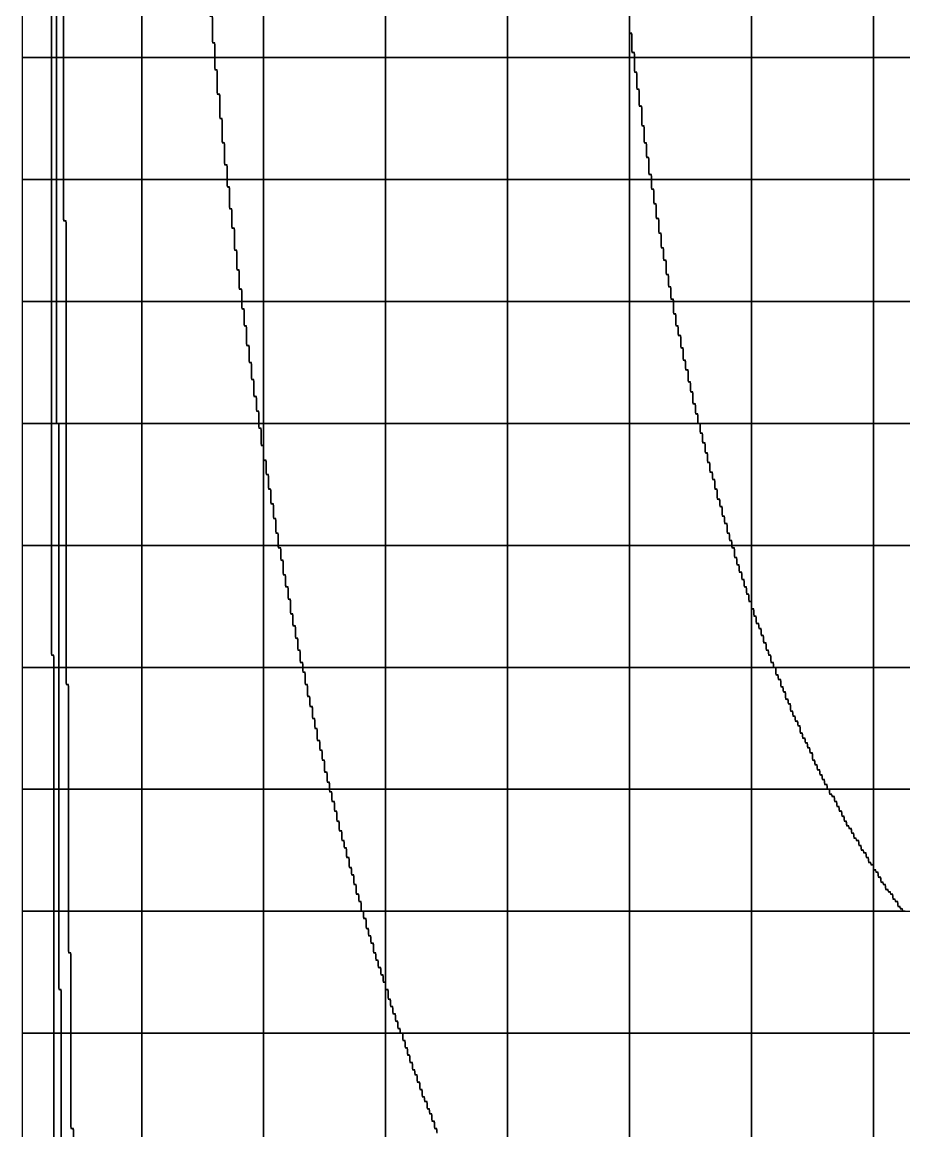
# Model space of a CAD drawing. Header units: metres. Extents: x -2.2 to 1, y -5.2 to 5.1.
# Drawn here: x -1.495 to -0.592, y -3.01 to -1.874 of the extents above; entities that cross this region are included whole.
import ezdxf

# ---------------------------------------------------------------- set-up
doc = ezdxf.new("R2010")
doc.units = ezdxf.units.M

msp = doc.modelspace()

# ---------------------------------------------------------------- linework, layer by layer
at = {"layer": '10', "color": 2}
for points in [[(-1.4954, -1.9105, 0), (-1.4654, -1.9105, 0), (-1.4654, -1.7855, 0), (-1.4954, -1.7855, 0), (-1.4954, -1.9105, 0)], [(-1.4954, -2.0355, 0), (-1.4654, -2.0355, 0), (-1.4654, -1.9105, 0), (-1.4954, -1.9105, 0), (-1.4954, -2.0355, 0)], [(-1.4954, -2.1605, 0), (-1.4654, -2.1605, 0), (-1.4654, -2.0355, 0), (-1.4954, -2.0355, 0), (-1.4954, -2.1605, 0)], [(-1.4954, -2.2855, 0), (-1.4654, -2.2855, 0), (-1.4654, -2.1605, 0), (-1.4954, -2.1605, 0), (-1.4954, -2.2855, 0)], [(-1.4954, -2.4105, 0), (-1.4654, -2.4105, 0), (-1.4654, -2.2855, 0), (-1.4954, -2.2855, 0), (-1.4954, -2.4105, 0)], [(-1.4954, -2.5355, 0), (-1.4629, -2.5355, 0), (-1.4629, -2.523, 0), (-1.4642, -2.523, 0), (-1.4654, -2.5217, 0), (-1.4654, -2.4105, 0), (-1.4954, -2.4105, 0), (-1.4954, -2.5355, 0)], [(-1.4954, -2.6605, 0), (-1.4629, -2.6605, 0), (-1.4629, -2.5355, 0), (-1.4954, -2.5355, 0), (-1.4954, -2.6605, 0)], [(-1.4954, -2.7855, 0), (-1.4629, -2.7855, 0), (-1.4629, -2.6605, 0), (-1.4954, -2.6605, 0), (-1.4954, -2.7855, 0)], [(-1.4954, -2.9105, 0), (-1.4629, -2.9105, 0), (-1.4629, -2.7855, 0), (-1.4954, -2.7855, 0), (-1.4954, -2.9105, 0)], [(-1.4954, -3.0355, 0), (-1.4629, -3.0355, 0), (-1.4629, -2.9105, 0), (-1.4954, -2.9105, 0), (-1.4954, -3.0355, 0)]]:
    msp.add_polyline3d(points, dxfattribs=at)
at = {"layer": '5', "color": 6}
for points in [[(-0.8729, -1.8855, 0), (-0.8717, -1.8855, 0), (-0.8704, -1.8867, 0), (-0.8704, -1.9055, 0), (-0.8692, -1.9055, 0), (-0.8679, -1.9067, 0), (-0.8679, -1.9105, 0), (-0.7479, -1.9105, 0), (-0.7479, -1.7855, 0), (-0.8729, -1.7855, 0), (-0.8729, -1.8855, 0)], [(-0.7479, -1.9105, 0), (-0.6229, -1.9105, 0), (-0.6229, -1.7855, 0), (-0.7479, -1.7855, 0), (-0.7479, -1.9105, 0)], [(-0.6229, -1.9105, 0), (-0.4979, -1.9105, 0), (-0.4979, -1.7855, 0), (-0.6229, -1.7855, 0), (-0.6229, -1.9105, 0)], [(-0.8679, -1.9255, 0), (-0.8667, -1.9255, 0), (-0.8654, -1.9267, 0), (-0.8654, -1.943, 0), (-0.8642, -1.943, 0), (-0.8629, -1.9443, 0), (-0.8629, -1.9605, 0), (-0.8617, -1.9605, 0), (-0.8604, -1.9618, 0), (-0.8604, -1.9805, 0), (-0.8592, -1.9805, 0), (-0.8579, -1.9817, 0), (-0.8579, -1.998, 0), (-0.8567, -1.998, 0), (-0.8554, -1.9992, 0), (-0.8554, -2.013, 0), (-0.8542, -2.013, 0), (-0.8529, -2.0143, 0), (-0.8529, -2.0305, 0), (-0.8517, -2.0305, 0), (-0.8504, -2.0318, 0), (-0.8504, -2.0355, 0), (-0.7479, -2.0355, 0), (-0.7479, -1.9105, 0), (-0.8679, -1.9105, 0), (-0.8679, -1.9255, 0)], [(-0.7479, -2.0355, 0), (-0.6229, -2.0355, 0), (-0.6229, -1.9105, 0), (-0.7479, -1.9105, 0), (-0.7479, -2.0355, 0)], [(-0.6229, -2.0355, 0), (-0.4979, -2.0355, 0), (-0.4979, -1.9105, 0), (-0.6229, -1.9105, 0), (-0.6229, -2.0355, 0)], [(-0.8504, -2.0455, 0), (-0.8492, -2.0455, 0), (-0.8479, -2.0467, 0), (-0.8479, -2.0605, 0), (-0.8467, -2.0605, 0), (-0.8454, -2.0617, 0), (-0.8454, -2.0755, 0), (-0.8442, -2.0755, 0), (-0.8429, -2.0768, 0), (-0.8429, -2.0905, 0), (-0.8417, -2.0905, 0), (-0.8404, -2.0918, 0), (-0.8404, -2.1055, 0), (-0.8392, -2.1055, 0), (-0.8379, -2.1067, 0), (-0.8379, -2.118, 0), (-0.8367, -2.118, 0), (-0.8354, -2.1193, 0), (-0.8354, -2.133, 0), (-0.8342, -2.133, 0), (-0.8329, -2.1343, 0), (-0.8329, -2.1455, 0), (-0.8317, -2.1455, 0), (-0.8304, -2.1467, 0), (-0.8304, -2.158, 0), (-0.8292, -2.158, 0), (-0.8279, -2.1593, 0), (-0.8279, -2.1605, 0), (-0.7479, -2.1605, 0), (-0.7479, -2.0355, 0), (-0.8504, -2.0355, 0), (-0.8504, -2.0455, 0)], [(-0.7479, -2.1605, 0), (-0.6229, -2.1605, 0), (-0.6229, -2.0355, 0), (-0.7479, -2.0355, 0), (-0.7479, -2.1605, 0)], [(-0.6229, -2.1605, 0), (-0.4979, -2.1605, 0), (-0.4979, -2.0355, 0), (-0.6229, -2.0355, 0), (-0.6229, -2.1605, 0)], [(-0.8279, -2.173, 0), (-0.8267, -2.173, 0), (-0.8254, -2.1742, 0), (-0.8254, -2.1855, 0), (-0.8242, -2.1855, 0), (-0.8229, -2.1867, 0), (-0.8229, -2.1955, 0), (-0.8217, -2.1955, 0), (-0.8204, -2.1968, 0), (-0.8204, -2.208, 0), (-0.8192, -2.208, 0), (-0.8179, -2.2092, 0), (-0.8179, -2.2205, 0), (-0.8167, -2.2205, 0), (-0.8154, -2.2218, 0), (-0.8154, -2.2305, 0), (-0.8142, -2.2305, 0), (-0.8129, -2.2317, 0), (-0.8129, -2.243, 0), (-0.8117, -2.243, 0), (-0.8104, -2.2443, 0), (-0.8104, -2.253, 0), (-0.8092, -2.253, 0), (-0.8079, -2.2542, 0), (-0.8079, -2.2655, 0), (-0.8067, -2.2655, 0), (-0.8054, -2.2668, 0), (-0.8054, -2.2755, 0), (-0.8042, -2.2755, 0), (-0.8029, -2.2767, 0), (-0.8029, -2.2855, 0), (-0.7479, -2.2855, 0), (-0.7479, -2.1605, 0), (-0.8279, -2.1605, 0), (-0.8279, -2.173, 0)], [(-0.7479, -2.2855, 0), (-0.6229, -2.2855, 0), (-0.6229, -2.1605, 0), (-0.7479, -2.1605, 0), (-0.7479, -2.2855, 0)], [(-0.6229, -2.2855, 0), (-0.4979, -2.2855, 0), (-0.4979, -2.1605, 0), (-0.6229, -2.1605, 0), (-0.6229, -2.2855, 0)], [(-0.8004, -2.2955, 0), (-0.7992, -2.2955, 0), (-0.7979, -2.2967, 0), (-0.7979, -2.3055, 0), (-0.7967, -2.3055, 0), (-0.7954, -2.3068, 0), (-0.7954, -2.3155, 0), (-0.7942, -2.3155, 0), (-0.7929, -2.3167, 0), (-0.7929, -2.3255, 0), (-0.7917, -2.3255, 0), (-0.7904, -2.3268, 0), (-0.7904, -2.3355, 0), (-0.7892, -2.3355, 0), (-0.7879, -2.3367, 0), (-0.7879, -2.343, 0), (-0.7867, -2.343, 0), (-0.7854, -2.3443, 0), (-0.7854, -2.353, 0), (-0.7842, -2.353, 0), (-0.7829, -2.3542, 0), (-0.7829, -2.363, 0), (-0.7817, -2.363, 0), (-0.7804, -2.3643, 0), (-0.7804, -2.3705, 0), (-0.7792, -2.3705, 0), (-0.7779, -2.3718, 0), (-0.7779, -2.3805, 0), (-0.7767, -2.3805, 0), (-0.7754, -2.3817, 0), (-0.7754, -2.388, 0), (-0.7742, -2.388, 0), (-0.7729, -2.3893, 0), (-0.7729, -2.398, 0), (-0.7717, -2.398, 0), (-0.7704, -2.3992, 0), (-0.7704, -2.4055, 0), (-0.7692, -2.4055, 0), (-0.7679, -2.4068, 0), (-0.7679, -2.4105, 0), (-0.7479, -2.4105, 0), (-0.7479, -2.2855, 0), (-0.8004, -2.2855, 0), (-0.8004, -2.2955, 0)], [(-0.7479, -2.4105, 0), (-0.6229, -2.4105, 0), (-0.6229, -2.2855, 0), (-0.7479, -2.2855, 0), (-0.7479, -2.4105, 0)], [(-0.6229, -2.4105, 0), (-0.4979, -2.4105, 0), (-0.4979, -2.2855, 0), (-0.6229, -2.2855, 0), (-0.6229, -2.4105, 0)], [(-0.7679, -2.413, 0), (-0.7667, -2.413, 0), (-0.7654, -2.4143, 0), (-0.7654, -2.423, 0), (-0.7642, -2.423, 0), (-0.7629, -2.4242, 0), (-0.7629, -2.4305, 0), (-0.7617, -2.4305, 0), (-0.7604, -2.4318, 0), (-0.7604, -2.438, 0), (-0.7592, -2.438, 0), (-0.7579, -2.4392, 0), (-0.7579, -2.4455, 0), (-0.7567, -2.4455, 0), (-0.7554, -2.4468, 0), (-0.7554, -2.453, 0), (-0.7542, -2.453, 0), (-0.7529, -2.4543, 0), (-0.7529, -2.4605, 0), (-0.7517, -2.4605, 0), (-0.7504, -2.4617, 0), (-0.7504, -2.468, 0), (-0.7479, -2.468, 0), (-0.7479, -2.4105, 0), (-0.7679, -2.4105, 0), (-0.7679, -2.413, 0)], [(-0.7479, -2.4755, 0), (-0.7467, -2.4755, 0), (-0.7454, -2.4768, 0), (-0.7454, -2.483, 0), (-0.7442, -2.483, 0), (-0.7429, -2.4842, 0), (-0.7429, -2.4905, 0), (-0.7417, -2.4905, 0), (-0.7404, -2.4918, 0), (-0.7404, -2.4955, 0), (-0.7392, -2.4955, 0), (-0.7379, -2.4968, 0), (-0.7379, -2.503, 0), (-0.7367, -2.503, 0), (-0.7354, -2.5042, 0), (-0.7354, -2.5105, 0), (-0.7342, -2.5105, 0), (-0.7329, -2.5118, 0), (-0.7329, -2.518, 0), (-0.7317, -2.518, 0), (-0.7304, -2.5192, 0), (-0.7304, -2.523, 0), (-0.7292, -2.523, 0), (-0.7279, -2.5242, 0), (-0.7279, -2.5305, 0), (-0.7267, -2.5305, 0), (-0.7254, -2.5318, 0), (-0.7254, -2.5355, 0), (-0.6229, -2.5355, 0), (-0.6229, -2.4105, 0), (-0.7479, -2.4105, 0), (-0.7479, -2.4755, 0)], [(-0.6229, -2.5355, 0), (-0.4979, -2.5355, 0), (-0.4979, -2.4105, 0), (-0.6229, -2.4105, 0), (-0.6229, -2.5355, 0)], [(-0.7229, -2.543, 0), (-0.7217, -2.543, 0), (-0.7204, -2.5442, 0), (-0.7204, -2.548, 0), (-0.7192, -2.548, 0), (-0.7179, -2.5492, 0), (-0.7179, -2.5555, 0), (-0.7167, -2.5555, 0), (-0.7154, -2.5568, 0), (-0.7154, -2.5605, 0), (-0.7142, -2.5605, 0), (-0.7129, -2.5617, 0), (-0.7129, -2.568, 0), (-0.7117, -2.568, 0), (-0.7104, -2.5692, 0), (-0.7104, -2.573, 0), (-0.7092, -2.573, 0), (-0.7079, -2.5743, 0), (-0.7079, -2.5805, 0), (-0.7067, -2.5805, 0), (-0.7054, -2.5817, 0), (-0.7054, -2.5855, 0), (-0.7042, -2.5855, 0), (-0.7029, -2.5867, 0), (-0.7029, -2.5905, 0), (-0.7017, -2.5905, 0), (-0.7004, -2.5918, 0), (-0.7004, -2.5955, 0), (-0.6992, -2.5955, 0), (-0.6979, -2.5968, 0), (-0.6979, -2.603, 0), (-0.6967, -2.603, 0), (-0.6954, -2.6042, 0), (-0.6954, -2.608, 0), (-0.6942, -2.608, 0), (-0.6929, -2.6092, 0), (-0.6929, -2.613, 0), (-0.6917, -2.613, 0), (-0.6904, -2.6143, 0), (-0.6904, -2.618, 0), (-0.6892, -2.618, 0), (-0.6879, -2.6193, 0), (-0.6879, -2.623, 0), (-0.6867, -2.623, 0), (-0.6854, -2.6242, 0), (-0.6854, -2.6305, 0), (-0.6842, -2.6305, 0), (-0.6829, -2.6317, 0), (-0.6829, -2.6355, 0), (-0.6817, -2.6355, 0), (-0.6804, -2.6368, 0), (-0.6804, -2.6405, 0), (-0.6792, -2.6405, 0), (-0.6779, -2.6418, 0), (-0.6779, -2.6455, 0), (-0.6767, -2.6455, 0), (-0.6754, -2.6467, 0), (-0.6754, -2.6505, 0), (-0.6742, -2.6505, 0), (-0.6729, -2.6517, 0), (-0.6729, -2.6555, 0), (-0.6717, -2.6555, 0), (-0.6704, -2.6568, 0), (-0.6704, -2.6605, 0), (-0.6229, -2.6605, 0), (-0.6229, -2.5355, 0), (-0.7229, -2.5355, 0), (-0.7229, -2.543, 0)], [(-0.6229, -2.6605, 0), (-0.4979, -2.6605, 0), (-0.4979, -2.5355, 0), (-0.6229, -2.5355, 0), (-0.6229, -2.6605, 0)], [(-0.6679, -2.6655, 0), (-0.6667, -2.6655, 0), (-0.6654, -2.6667, 0), (-0.6654, -2.668, 0), (-0.6642, -2.668, 0), (-0.6629, -2.6692, 0), (-0.6629, -2.673, 0), (-0.6617, -2.673, 0), (-0.6604, -2.6742, 0), (-0.6604, -2.678, 0), (-0.6592, -2.678, 0), (-0.6579, -2.6793, 0), (-0.6579, -2.683, 0), (-0.6567, -2.683, 0), (-0.6554, -2.6843, 0), (-0.6554, -2.688, 0), (-0.6542, -2.688, 0), (-0.6529, -2.6892, 0), (-0.6529, -2.693, 0), (-0.6517, -2.693, 0), (-0.6504, -2.6942, 0), (-0.6504, -2.698, 0), (-0.6492, -2.698, 0), (-0.6479, -2.6993, 0), (-0.6479, -2.7005, 0), (-0.6467, -2.7005, 0), (-0.6454, -2.7018, 0), (-0.6454, -2.7055, 0), (-0.6442, -2.7055, 0), (-0.6429, -2.7067, 0), (-0.6429, -2.7105, 0), (-0.6417, -2.7105, 0), (-0.6404, -2.7117, 0), (-0.6404, -2.713, 0), (-0.6392, -2.713, 0), (-0.6379, -2.7142, 0), (-0.6379, -2.718, 0), (-0.6367, -2.718, 0), (-0.6354, -2.7193, 0), (-0.6354, -2.723, 0), (-0.6342, -2.723, 0), (-0.6329, -2.7243, 0), (-0.6329, -2.7255, 0), (-0.6317, -2.7255, 0), (-0.6304, -2.7268, 0), (-0.6304, -2.7305, 0), (-0.6292, -2.7305, 0), (-0.6279, -2.7317, 0), (-0.6279, -2.7355, 0), (-0.6267, -2.7355, 0), (-0.6254, -2.7367, 0), (-0.6254, -2.738, 0), (-0.6229, -2.738, 0), (-0.6229, -2.6605, 0), (-0.6679, -2.6605, 0), (-0.6679, -2.6655, 0)], [(-0.4979, -2.6605, 0), (-0.6229, -2.6605, 0), (-0.6229, -2.743, 0)], [(-0.6229, -2.743, 0), (-0.6217, -2.743, 0), (-0.6204, -2.7443, 0), (-0.6204, -2.7455, 0), (-0.6192, -2.7455, 0), (-0.6179, -2.7468, 0), (-0.6179, -2.7505, 0), (-0.6167, -2.7505, 0), (-0.6154, -2.7517, 0), (-0.6154, -2.7555, 0), (-0.6142, -2.7555, 0), (-0.6129, -2.7567, 0), (-0.6129, -2.758, 0), (-0.6117, -2.758, 0), (-0.6104, -2.7593, 0), (-0.6104, -2.763, 0), (-0.6092, -2.763, 0), (-0.6079, -2.7643, 0), (-0.6079, -2.7655, 0), (-0.6067, -2.7655, 0), (-0.6054, -2.7668, 0), (-0.6054, -2.768, 0), (-0.6042, -2.768, 0), (-0.6029, -2.7692, 0), (-0.6029, -2.773, 0), (-0.6017, -2.773, 0), (-0.6004, -2.7742, 0), (-0.6004, -2.7755, 0), (-0.5992, -2.7755, 0), (-0.5979, -2.7767, 0), (-0.5979, -2.7805, 0), (-0.5967, -2.7805, 0), (-0.5954, -2.7818, 0), (-0.5954, -2.783, 0), (-0.5942, -2.783, 0), (-0.5929, -2.7843, 0), (-0.5929, -2.7855, 0), (-0.4979, -2.7855, 0)]]:
    msp.add_polyline3d(points, dxfattribs=at)
at = {"layer": '6', "color": 4}
for points in [[(-1.3079, -1.8105, 0), (-1.3067, -1.8105, 0), (-1.3054, -1.8117, 0), (-1.3054, -1.8405, 0), (-1.3042, -1.8405, 0), (-1.3029, -1.8417, 0), (-1.3029, -1.868, 0), (-1.3017, -1.868, 0), (-1.3004, -1.8693, 0), (-1.3004, -1.8955, 0), (-1.2992, -1.8955, 0), (-1.2979, -1.8967, 0), (-1.2979, -1.9105, 0), (-1.2479, -1.9105, 0), (-1.2479, -1.7855, 0), (-1.3079, -1.7855, 0), (-1.3079, -1.8105, 0)], [(-1.2479, -1.9105, 0), (-1.1229, -1.9105, 0), (-1.1229, -1.7855, 0), (-1.2479, -1.7855, 0), (-1.2479, -1.9105, 0)], [(-1.1229, -1.9105, 0), (-0.9979, -1.9105, 0), (-0.9979, -1.7855, 0), (-1.1229, -1.7855, 0), (-1.1229, -1.9105, 0)], [(-0.9979, -1.9105, 0), (-0.8729, -1.9105, 0), (-0.8729, -1.863, 0), (-0.8742, -1.863, 0), (-0.8754, -1.8618, 0), (-0.8754, -1.8405, 0), (-0.8767, -1.8405, 0), (-0.8779, -1.8393, 0), (-0.8779, -1.818, 0), (-0.8792, -1.818, 0), (-0.8804, -1.8168, 0), (-0.8804, -1.7955, 0), (-0.8817, -1.7955, 0), (-0.8829, -1.7942, 0), (-0.8829, -1.7855, 0), (-0.9979, -1.7855, 0), (-0.9979, -1.9105, 0)], [(-0.8729, -1.9105, 0), (-0.8679, -1.9105, 0), (-0.8679, -1.9055, 0), (-0.8692, -1.9055, 0), (-0.8704, -1.9042, 0), (-0.8704, -1.8855, 0), (-0.8729, -1.8855, 0), (-0.8729, -1.9105, 0)], [(-1.2979, -1.923, 0), (-1.2967, -1.923, 0), (-1.2954, -1.9243, 0), (-1.2954, -1.948, 0), (-1.2942, -1.948, 0), (-1.2929, -1.9492, 0), (-1.2929, -1.973, 0), (-1.2917, -1.973, 0), (-1.2904, -1.9743, 0), (-1.2904, -1.998, 0), (-1.2892, -1.998, 0), (-1.2879, -1.9992, 0), (-1.2879, -2.0205, 0), (-1.2867, -2.0205, 0), (-1.2854, -2.0217, 0), (-1.2854, -2.0355, 0), (-1.2479, -2.0355, 0), (-1.2479, -1.9105, 0), (-1.2979, -1.9105, 0), (-1.2979, -1.923, 0)], [(-1.2479, -2.0355, 0), (-1.1229, -2.0355, 0), (-1.1229, -1.9105, 0), (-1.2479, -1.9105, 0), (-1.2479, -2.0355, 0)], [(-1.1229, -2.0355, 0), (-0.9979, -2.0355, 0), (-0.9979, -1.9105, 0), (-1.1229, -1.9105, 0), (-1.1229, -2.0355, 0)], [(-0.9979, -2.0355, 0), (-0.8729, -2.0355, 0), (-0.8729, -1.9105, 0), (-0.9979, -1.9105, 0), (-0.9979, -2.0355, 0)], [(-0.8729, -2.0355, 0), (-0.8504, -2.0355, 0), (-0.8504, -2.0305, 0), (-0.8517, -2.0305, 0), (-0.8529, -2.0293, 0), (-0.8529, -2.013, 0), (-0.8542, -2.013, 0), (-0.8554, -2.0118, 0), (-0.8554, -1.998, 0), (-0.8567, -1.998, 0), (-0.8579, -1.9968, 0), (-0.8579, -1.9805, 0), (-0.8592, -1.9805, 0), (-0.8604, -1.9792, 0), (-0.8604, -1.9605, 0), (-0.8617, -1.9605, 0), (-0.8629, -1.9592, 0), (-0.8629, -1.943, 0), (-0.8642, -1.943, 0), (-0.8654, -1.9418, 0), (-0.8654, -1.9255, 0), (-0.8667, -1.9255, 0), (-0.8679, -1.9243, 0), (-0.8679, -1.9105, 0), (-0.8729, -1.9105, 0), (-0.8729, -2.0355, 0)], [(-1.2854, -2.043, 0), (-1.2842, -2.043, 0), (-1.2829, -2.0442, 0), (-1.2829, -2.0655, 0), (-1.2817, -2.0655, 0), (-1.2804, -2.0667, 0), (-1.2804, -2.0855, 0), (-1.2792, -2.0855, 0), (-1.2779, -2.0867, 0), (-1.2779, -2.108, 0), (-1.2767, -2.108, 0), (-1.2754, -2.1092, 0), (-1.2754, -2.128, 0), (-1.2742, -2.128, 0), (-1.2729, -2.1292, 0), (-1.2729, -2.148, 0), (-1.2717, -2.148, 0), (-1.2704, -2.1492, 0), (-1.2704, -2.1605, 0), (-1.2479, -2.1605, 0), (-1.2479, -2.0355, 0), (-1.2854, -2.0355, 0), (-1.2854, -2.043, 0)], [(-1.2479, -2.1605, 0), (-1.1229, -2.1605, 0), (-1.1229, -2.0355, 0), (-1.2479, -2.0355, 0), (-1.2479, -2.1605, 0)], [(-1.1229, -2.1605, 0), (-0.9979, -2.1605, 0), (-0.9979, -2.0355, 0), (-1.1229, -2.0355, 0), (-1.1229, -2.1605, 0)], [(-0.9979, -2.1605, 0), (-0.8729, -2.1605, 0), (-0.8729, -2.0355, 0), (-0.9979, -2.0355, 0), (-0.9979, -2.1605, 0)], [(-0.8729, -2.1605, 0), (-0.8279, -2.1605, 0), (-0.8279, -2.158, 0), (-0.8292, -2.158, 0), (-0.8304, -2.1568, 0), (-0.8304, -2.1455, 0), (-0.8317, -2.1455, 0), (-0.8329, -2.1442, 0), (-0.8329, -2.133, 0), (-0.8342, -2.133, 0), (-0.8354, -2.1317, 0), (-0.8354, -2.118, 0), (-0.8367, -2.118, 0), (-0.8379, -2.1168, 0), (-0.8379, -2.1055, 0), (-0.8392, -2.1055, 0), (-0.8404, -2.1042, 0), (-0.8404, -2.0905, 0), (-0.8417, -2.0905, 0), (-0.8429, -2.0892, 0), (-0.8429, -2.0755, 0), (-0.8442, -2.0755, 0), (-0.8454, -2.0743, 0), (-0.8454, -2.0605, 0), (-0.8467, -2.0605, 0), (-0.8479, -2.0593, 0), (-0.8479, -2.0455, 0), (-0.8492, -2.0455, 0), (-0.8504, -2.0442, 0), (-0.8504, -2.0355, 0), (-0.8729, -2.0355, 0), (-0.8729, -2.1605, 0)], [(-1.2704, -2.168, 0), (-1.2692, -2.168, 0), (-1.2679, -2.1692, 0), (-1.2679, -2.1855, 0), (-1.2667, -2.1855, 0), (-1.2654, -2.1867, 0), (-1.2654, -2.2055, 0), (-1.2642, -2.2055, 0), (-1.2629, -2.2067, 0), (-1.2629, -2.223, 0), (-1.2617, -2.223, 0), (-1.2604, -2.2243, 0), (-1.2604, -2.2405, 0), (-1.2592, -2.2405, 0), (-1.2579, -2.2418, 0), (-1.2579, -2.258, 0), (-1.2567, -2.258, 0), (-1.2554, -2.2593, 0), (-1.2554, -2.273, 0), (-1.2542, -2.273, 0), (-1.2529, -2.2742, 0), (-1.2529, -2.2855, 0), (-1.2479, -2.2855, 0), (-1.2479, -2.1605, 0), (-1.2704, -2.1605, 0), (-1.2704, -2.168, 0)], [(-1.2479, -2.2855, 0), (-1.1229, -2.2855, 0), (-1.1229, -2.1605, 0), (-1.2479, -2.1605, 0), (-1.2479, -2.2855, 0)], [(-1.1229, -2.2855, 0), (-0.9979, -2.2855, 0), (-0.9979, -2.1605, 0), (-1.1229, -2.1605, 0), (-1.1229, -2.2855, 0)], [(-0.9979, -2.2855, 0), (-0.8729, -2.2855, 0), (-0.8729, -2.1605, 0), (-0.9979, -2.1605, 0), (-0.9979, -2.2855, 0)], [(-0.8729, -2.2855, 0), (-0.8029, -2.2855, 0), (-0.8029, -2.2755, 0), (-0.8042, -2.2755, 0), (-0.8054, -2.2742, 0), (-0.8054, -2.2655, 0), (-0.8067, -2.2655, 0), (-0.8079, -2.2643, 0), (-0.8079, -2.253, 0), (-0.8092, -2.253, 0), (-0.8104, -2.2517, 0), (-0.8104, -2.243, 0), (-0.8117, -2.243, 0), (-0.8129, -2.2418, 0), (-0.8129, -2.2305, 0), (-0.8142, -2.2305, 0), (-0.8154, -2.2292, 0), (-0.8154, -2.2205, 0), (-0.8167, -2.2205, 0), (-0.8179, -2.2193, 0), (-0.8179, -2.208, 0), (-0.8192, -2.208, 0), (-0.8204, -2.2067, 0), (-0.8204, -2.1955, 0), (-0.8217, -2.1955, 0), (-0.8229, -2.1942, 0), (-0.8229, -2.1855, 0), (-0.8242, -2.1855, 0), (-0.8254, -2.1843, 0), (-0.8254, -2.173, 0), (-0.8267, -2.173, 0), (-0.8279, -2.1717, 0), (-0.8279, -2.1605, 0), (-0.8729, -2.1605, 0), (-0.8729, -2.2855, 0)], [(-1.2529, -2.2905, 0), (-1.2517, -2.2905, 0), (-1.2504, -2.2917, 0), (-1.2504, -2.308, 0), (-1.2479, -2.308, 0), (-1.2479, -2.2855, 0), (-1.2529, -2.2855, 0), (-1.2529, -2.2905, 0)], [(-1.2479, -2.323, 0), (-1.2467, -2.323, 0), (-1.2454, -2.3243, 0), (-1.2454, -2.338, 0), (-1.2442, -2.338, 0), (-1.2429, -2.3392, 0), (-1.2429, -2.353, 0), (-1.2417, -2.353, 0), (-1.2404, -2.3542, 0), (-1.2404, -2.368, 0), (-1.2392, -2.368, 0), (-1.2379, -2.3693, 0), (-1.2379, -2.383, 0), (-1.2367, -2.383, 0), (-1.2354, -2.3843, 0), (-1.2354, -2.398, 0), (-1.2342, -2.398, 0), (-1.2329, -2.3992, 0), (-1.2329, -2.4105, 0), (-1.1229, -2.4105, 0), (-1.1229, -2.2855, 0), (-1.2479, -2.2855, 0), (-1.2479, -2.323, 0)], [(-1.1229, -2.4105, 0), (-0.9979, -2.4105, 0), (-0.9979, -2.2855, 0), (-1.1229, -2.2855, 0), (-1.1229, -2.4105, 0)], [(-0.9979, -2.4105, 0), (-0.8729, -2.4105, 0), (-0.8729, -2.2855, 0), (-0.9979, -2.2855, 0), (-0.9979, -2.4105, 0)], [(-0.8729, -2.4105, 0), (-0.7679, -2.4105, 0), (-0.7679, -2.4055, 0), (-0.7692, -2.4055, 0), (-0.7704, -2.4043, 0), (-0.7704, -2.398, 0), (-0.7717, -2.398, 0), (-0.7729, -2.3967, 0), (-0.7729, -2.388, 0), (-0.7742, -2.388, 0), (-0.7754, -2.3868, 0), (-0.7754, -2.3805, 0), (-0.7767, -2.3805, 0), (-0.7779, -2.3792, 0), (-0.7779, -2.3705, 0), (-0.7792, -2.3705, 0), (-0.7804, -2.3693, 0), (-0.7804, -2.363, 0), (-0.7817, -2.363, 0), (-0.7829, -2.3617, 0), (-0.7829, -2.353, 0), (-0.7842, -2.353, 0), (-0.7854, -2.3518, 0), (-0.7854, -2.343, 0), (-0.7867, -2.343, 0), (-0.7879, -2.3418, 0), (-0.7879, -2.3355, 0), (-0.7892, -2.3355, 0), (-0.7904, -2.3342, 0), (-0.7904, -2.3255, 0), (-0.7917, -2.3255, 0), (-0.7929, -2.3243, 0), (-0.7929, -2.3155, 0), (-0.7942, -2.3155, 0), (-0.7954, -2.3142, 0), (-0.7954, -2.3055, 0), (-0.7967, -2.3055, 0), (-0.7979, -2.3043, 0), (-0.7979, -2.2955, 0), (-0.7992, -2.2955, 0), (-0.8004, -2.2942, 0), (-0.8004, -2.2855, 0), (-0.8729, -2.2855, 0), (-0.8729, -2.4105, 0)], [(-1.2329, -2.413, 0), (-1.2317, -2.413, 0), (-1.2304, -2.4143, 0), (-1.2304, -2.4255, 0), (-1.2292, -2.4255, 0), (-1.2279, -2.4268, 0), (-1.2279, -2.4405, 0), (-1.2267, -2.4405, 0), (-1.2254, -2.4417, 0), (-1.2254, -2.453, 0), (-1.2242, -2.453, 0), (-1.2229, -2.4543, 0), (-1.2229, -2.4655, 0), (-1.2217, -2.4655, 0), (-1.2204, -2.4668, 0), (-1.2204, -2.4805, 0), (-1.2192, -2.4805, 0), (-1.2179, -2.4817, 0), (-1.2179, -2.493, 0), (-1.2167, -2.493, 0), (-1.2154, -2.4943, 0), (-1.2154, -2.5055, 0), (-1.2142, -2.5055, 0), (-1.2129, -2.5067, 0), (-1.2129, -2.518, 0), (-1.2117, -2.518, 0), (-1.2104, -2.5192, 0), (-1.2104, -2.5305, 0), (-1.2092, -2.5305, 0), (-1.2079, -2.5318, 0), (-1.2079, -2.5355, 0), (-1.1229, -2.5355, 0), (-1.1229, -2.4105, 0), (-1.2329, -2.4105, 0), (-1.2329, -2.413, 0)], [(-1.1229, -2.5355, 0), (-0.9979, -2.5355, 0), (-0.9979, -2.4105, 0), (-1.1229, -2.4105, 0), (-1.1229, -2.5355, 0)], [(-0.9979, -2.5355, 0), (-0.8729, -2.5355, 0), (-0.8729, -2.4105, 0), (-0.9979, -2.4105, 0), (-0.9979, -2.5355, 0)], [(-0.8729, -2.5355, 0), (-0.7479, -2.5355, 0), (-0.7479, -2.468, 0), (-0.7492, -2.468, 0), (-0.7504, -2.4668, 0), (-0.7504, -2.4605, 0), (-0.7517, -2.4605, 0), (-0.7529, -2.4592, 0), (-0.7529, -2.453, 0), (-0.7542, -2.453, 0), (-0.7554, -2.4518, 0), (-0.7554, -2.4455, 0), (-0.7567, -2.4455, 0), (-0.7579, -2.4442, 0), (-0.7579, -2.438, 0), (-0.7592, -2.438, 0), (-0.7604, -2.4367, 0), (-0.7604, -2.4305, 0), (-0.7617, -2.4305, 0), (-0.7629, -2.4293, 0), (-0.7629, -2.423, 0), (-0.7642, -2.423, 0), (-0.7654, -2.4217, 0), (-0.7654, -2.413, 0), (-0.7667, -2.413, 0), (-0.7679, -2.4118, 0), (-0.7679, -2.4105, 0), (-0.8729, -2.4105, 0), (-0.8729, -2.5355, 0)], [(-0.7479, -2.5355, 0), (-0.7254, -2.5355, 0), (-0.7254, -2.5305, 0), (-0.7267, -2.5305, 0), (-0.7279, -2.5293, 0), (-0.7279, -2.523, 0), (-0.7292, -2.523, 0), (-0.7304, -2.5217, 0), (-0.7304, -2.518, 0), (-0.7317, -2.518, 0), (-0.7329, -2.5168, 0), (-0.7329, -2.5105, 0), (-0.7342, -2.5105, 0), (-0.7354, -2.5093, 0), (-0.7354, -2.503, 0), (-0.7367, -2.503, 0), (-0.7379, -2.5017, 0), (-0.7379, -2.4955, 0), (-0.7392, -2.4955, 0), (-0.7404, -2.4943, 0), (-0.7404, -2.4905, 0), (-0.7417, -2.4905, 0), (-0.7429, -2.4893, 0), (-0.7429, -2.483, 0), (-0.7442, -2.483, 0), (-0.7454, -2.4817, 0), (-0.7454, -2.4755, 0), (-0.7479, -2.4755, 0), (-0.7479, -2.5355, 0)], [(-1.2079, -2.5405, 0), (-1.2067, -2.5405, 0), (-1.2054, -2.5417, 0), (-1.2054, -2.553, 0), (-1.2042, -2.553, 0), (-1.2029, -2.5543, 0), (-1.2029, -2.5655, 0), (-1.2017, -2.5655, 0), (-1.2004, -2.5667, 0), (-1.2004, -2.5755, 0), (-1.1992, -2.5755, 0), (-1.1979, -2.5768, 0), (-1.1979, -2.588, 0), (-1.1967, -2.588, 0), (-1.1954, -2.5892, 0), (-1.1954, -2.598, 0), (-1.1942, -2.598, 0), (-1.1929, -2.5993, 0), (-1.1929, -2.6105, 0), (-1.1917, -2.6105, 0), (-1.1904, -2.6117, 0), (-1.1904, -2.6205, 0), (-1.1892, -2.6205, 0), (-1.1879, -2.6218, 0), (-1.1879, -2.6305, 0), (-1.1867, -2.6305, 0), (-1.1854, -2.6317, 0), (-1.1854, -2.643, 0), (-1.1842, -2.643, 0), (-1.1829, -2.6442, 0), (-1.1829, -2.653, 0), (-1.1817, -2.653, 0), (-1.1804, -2.6543, 0), (-1.1804, -2.6605, 0), (-1.1229, -2.6605, 0), (-1.1229, -2.5355, 0), (-1.2079, -2.5355, 0), (-1.2079, -2.5405, 0)], [(-1.1229, -2.6605, 0), (-0.9979, -2.6605, 0), (-0.9979, -2.5355, 0), (-1.1229, -2.5355, 0), (-1.1229, -2.6605, 0)], [(-0.9979, -2.6605, 0), (-0.8729, -2.6605, 0), (-0.8729, -2.5355, 0), (-0.9979, -2.5355, 0), (-0.9979, -2.6605, 0)], [(-0.8729, -2.6605, 0), (-0.7479, -2.6605, 0), (-0.7479, -2.5355, 0), (-0.8729, -2.5355, 0), (-0.8729, -2.6605, 0)], [(-0.7479, -2.6605, 0), (-0.6704, -2.6605, 0), (-0.6704, -2.6555, 0), (-0.6717, -2.6555, 0), (-0.6729, -2.6543, 0), (-0.6729, -2.6505, 0), (-0.6742, -2.6505, 0), (-0.6754, -2.6492, 0), (-0.6754, -2.6455, 0), (-0.6767, -2.6455, 0), (-0.6779, -2.6442, 0), (-0.6779, -2.6405, 0), (-0.6792, -2.6405, 0), (-0.6804, -2.6393, 0), (-0.6804, -2.6355, 0), (-0.6817, -2.6355, 0), (-0.6829, -2.6343, 0), (-0.6829, -2.6305, 0), (-0.6842, -2.6305, 0), (-0.6854, -2.6292, 0), (-0.6854, -2.623, 0), (-0.6867, -2.623, 0), (-0.6879, -2.6218, 0), (-0.6879, -2.618, 0), (-0.6892, -2.618, 0), (-0.6904, -2.6168, 0), (-0.6904, -2.613, 0), (-0.6917, -2.613, 0), (-0.6929, -2.6117, 0), (-0.6929, -2.608, 0), (-0.6942, -2.608, 0), (-0.6954, -2.6067, 0), (-0.6954, -2.603, 0), (-0.6967, -2.603, 0), (-0.6979, -2.6018, 0), (-0.6979, -2.5955, 0), (-0.6992, -2.5955, 0), (-0.7004, -2.5943, 0), (-0.7004, -2.5905, 0), (-0.7017, -2.5905, 0), (-0.7029, -2.5892, 0), (-0.7029, -2.5855, 0), (-0.7042, -2.5855, 0), (-0.7054, -2.5842, 0), (-0.7054, -2.5805, 0), (-0.7067, -2.5805, 0), (-0.7079, -2.5793, 0), (-0.7079, -2.573, 0), (-0.7092, -2.573, 0), (-0.7104, -2.5718, 0), (-0.7104, -2.568, 0), (-0.7117, -2.568, 0), (-0.7129, -2.5667, 0), (-0.7129, -2.5605, 0), (-0.7142, -2.5605, 0), (-0.7154, -2.5593, 0), (-0.7154, -2.5555, 0), (-0.7167, -2.5555, 0), (-0.7179, -2.5543, 0), (-0.7179, -2.548, 0), (-0.7192, -2.548, 0), (-0.7204, -2.5467, 0), (-0.7204, -2.543, 0), (-0.7217, -2.543, 0), (-0.7229, -2.5417, 0), (-0.7229, -2.5355, 0), (-0.7479, -2.5355, 0), (-0.7479, -2.6605, 0)], [(-1.1804, -2.663, 0), (-1.1792, -2.663, 0), (-1.1779, -2.6643, 0), (-1.1779, -2.673, 0), (-1.1767, -2.673, 0), (-1.1754, -2.6742, 0), (-1.1754, -2.683, 0), (-1.1742, -2.683, 0), (-1.1729, -2.6843, 0), (-1.1729, -2.693, 0), (-1.1717, -2.693, 0), (-1.1704, -2.6942, 0), (-1.1704, -2.703, 0), (-1.1692, -2.703, 0), (-1.1679, -2.7043, 0), (-1.1679, -2.713, 0), (-1.1667, -2.713, 0), (-1.1654, -2.7142, 0), (-1.1654, -2.7205, 0), (-1.1642, -2.7205, 0), (-1.1629, -2.7218, 0), (-1.1629, -2.7305, 0), (-1.1617, -2.7305, 0), (-1.1604, -2.7317, 0), (-1.1604, -2.7405, 0), (-1.1592, -2.7405, 0), (-1.1579, -2.7418, 0), (-1.1579, -2.748, 0), (-1.1567, -2.748, 0), (-1.1554, -2.7492, 0), (-1.1554, -2.758, 0), (-1.1542, -2.758, 0), (-1.1529, -2.7593, 0), (-1.1529, -2.768, 0), (-1.1517, -2.768, 0), (-1.1504, -2.7692, 0), (-1.1504, -2.7755, 0), (-1.1492, -2.7755, 0), (-1.1479, -2.7767, 0), (-1.1479, -2.7855, 0), (-1.1229, -2.7855, 0), (-1.1229, -2.6605, 0), (-1.1804, -2.6605, 0), (-1.1804, -2.663, 0)], [(-1.1229, -2.7855, 0), (-0.9979, -2.7855, 0), (-0.9979, -2.6605, 0), (-1.1229, -2.6605, 0), (-1.1229, -2.7855, 0)], [(-0.9979, -2.7855, 0), (-0.8729, -2.7855, 0), (-0.8729, -2.6605, 0), (-0.9979, -2.6605, 0), (-0.9979, -2.7855, 0)], [(-0.8729, -2.7855, 0), (-0.7479, -2.7855, 0), (-0.7479, -2.6605, 0), (-0.8729, -2.6605, 0), (-0.8729, -2.7855, 0)], [(-0.7479, -2.7855, 0), (-0.6229, -2.7855, 0), (-0.6229, -2.738, 0), (-0.6242, -2.738, 0), (-0.6254, -2.7367, 0), (-0.6254, -2.7355, 0), (-0.6267, -2.7355, 0), (-0.6279, -2.7342, 0), (-0.6279, -2.7305, 0), (-0.6292, -2.7305, 0), (-0.6304, -2.7292, 0), (-0.6304, -2.7255, 0), (-0.6317, -2.7255, 0), (-0.6329, -2.7243, 0), (-0.6329, -2.723, 0), (-0.6342, -2.723, 0), (-0.6354, -2.7218, 0), (-0.6354, -2.718, 0), (-0.6367, -2.718, 0), (-0.6379, -2.7168, 0), (-0.6379, -2.713, 0), (-0.6392, -2.713, 0), (-0.6404, -2.7117, 0), (-0.6404, -2.7105, 0), (-0.6417, -2.7105, 0), (-0.6429, -2.7092, 0), (-0.6429, -2.7055, 0), (-0.6442, -2.7055, 0), (-0.6454, -2.7043, 0), (-0.6454, -2.7005, 0), (-0.6467, -2.7005, 0), (-0.6479, -2.6993, 0), (-0.6479, -2.698, 0), (-0.6492, -2.698, 0), (-0.6504, -2.6968, 0), (-0.6504, -2.693, 0), (-0.6517, -2.693, 0), (-0.6529, -2.6917, 0), (-0.6529, -2.688, 0), (-0.6542, -2.688, 0), (-0.6554, -2.6867, 0), (-0.6554, -2.683, 0), (-0.6567, -2.683, 0), (-0.6579, -2.6818, 0), (-0.6579, -2.678, 0), (-0.6592, -2.678, 0), (-0.6604, -2.6768, 0), (-0.6604, -2.673, 0), (-0.6617, -2.673, 0), (-0.6629, -2.6717, 0), (-0.6629, -2.668, 0), (-0.6642, -2.668, 0), (-0.6654, -2.6667, 0), (-0.6654, -2.6655, 0), (-0.6667, -2.6655, 0), (-0.6679, -2.6643, 0), (-0.6679, -2.6605, 0), (-0.7479, -2.6605, 0), (-0.7479, -2.7855, 0)], [(-0.6229, -2.7855, 0), (-0.5929, -2.7855, 0), (-0.5929, -2.783, 0), (-0.5942, -2.783, 0), (-0.5954, -2.7818, 0), (-0.5954, -2.7805, 0), (-0.5967, -2.7805, 0), (-0.5979, -2.7793, 0), (-0.5979, -2.7755, 0), (-0.5992, -2.7755, 0), (-0.6004, -2.7742, 0), (-0.6004, -2.773, 0), (-0.6017, -2.773, 0), (-0.6029, -2.7717, 0), (-0.6029, -2.768, 0), (-0.6042, -2.768, 0), (-0.6054, -2.7668, 0), (-0.6054, -2.7655, 0), (-0.6067, -2.7655, 0), (-0.6079, -2.7643, 0), (-0.6079, -2.763, 0), (-0.6092, -2.763, 0), (-0.6104, -2.7618, 0), (-0.6104, -2.758, 0), (-0.6117, -2.758, 0), (-0.6129, -2.7567, 0), (-0.6129, -2.7555, 0), (-0.6142, -2.7555, 0), (-0.6154, -2.7542, 0), (-0.6154, -2.7505, 0), (-0.6167, -2.7505, 0), (-0.6179, -2.7492, 0), (-0.6179, -2.7455, 0), (-0.6192, -2.7455, 0), (-0.6204, -2.7443, 0), (-0.6204, -2.743, 0), (-0.6229, -2.743, 0), (-0.6229, -2.7855, 0)], [(-1.1454, -2.793, 0), (-1.1442, -2.793, 0), (-1.1429, -2.7942, 0), (-1.1429, -2.803, 0), (-1.1417, -2.803, 0), (-1.1404, -2.8043, 0), (-1.1404, -2.8105, 0), (-1.1392, -2.8105, 0), (-1.1379, -2.8117, 0), (-1.1379, -2.818, 0), (-1.1367, -2.818, 0), (-1.1354, -2.8192, 0), (-1.1354, -2.828, 0), (-1.1342, -2.828, 0), (-1.1329, -2.8293, 0), (-1.1329, -2.8355, 0), (-1.1317, -2.8355, 0), (-1.1304, -2.8367, 0), (-1.1304, -2.843, 0), (-1.1292, -2.843, 0), (-1.1279, -2.8443, 0), (-1.1279, -2.8505, 0), (-1.1267, -2.8505, 0), (-1.1254, -2.8518, 0), (-1.1254, -2.858, 0), (-1.1229, -2.858, 0), (-1.1229, -2.7855, 0), (-1.1454, -2.7855, 0), (-1.1454, -2.793, 0)], [(-1.1229, -2.8655, 0), (-1.1217, -2.8655, 0), (-1.1204, -2.8668, 0), (-1.1204, -2.8755, 0), (-1.1192, -2.8755, 0), (-1.1179, -2.8767, 0), (-1.1179, -2.883, 0), (-1.1167, -2.883, 0), (-1.1154, -2.8843, 0), (-1.1154, -2.8905, 0), (-1.1142, -2.8905, 0), (-1.1129, -2.8918, 0), (-1.1129, -2.898, 0), (-1.1117, -2.898, 0), (-1.1104, -2.8992, 0), (-1.1104, -2.9055, 0), (-1.1092, -2.9055, 0), (-1.1079, -2.9068, 0), (-1.1079, -2.9105, 0), (-0.9979, -2.9105, 0), (-0.9979, -2.7855, 0), (-1.1229, -2.7855, 0), (-1.1229, -2.8655, 0)], [(-0.9979, -2.9105, 0), (-0.8729, -2.9105, 0), (-0.8729, -2.7855, 0), (-0.9979, -2.7855, 0), (-0.9979, -2.9105, 0)], [(-0.8729, -2.9105, 0), (-0.7479, -2.9105, 0), (-0.7479, -2.7855, 0), (-0.8729, -2.7855, 0), (-0.8729, -2.9105, 0)], [(-0.7479, -2.9105, 0), (-0.6229, -2.9105, 0), (-0.6229, -2.7855, 0), (-0.7479, -2.7855, 0), (-0.7479, -2.9105, 0)], [(-0.5904, -2.7855, 0), (-0.6229, -2.7855, 0), (-0.6229, -2.9105, 0)], [(-0.9979, -3.0355, 0), (-0.9979, -2.9105, 0), (-1.1054, -2.9105, 0), (-1.1054, -2.918, 0)], [(-1.1054, -2.918, 0), (-1.1042, -2.918, 0), (-1.1029, -2.9192, 0), (-1.1029, -2.9255, 0), (-1.1017, -2.9255, 0), (-1.1004, -2.9268, 0), (-1.1004, -2.933, 0), (-1.0992, -2.933, 0), (-1.0979, -2.9343, 0), (-1.0979, -2.9405, 0), (-1.0967, -2.9405, 0), (-1.0954, -2.9417, 0), (-1.0954, -2.948, 0), (-1.0942, -2.948, 0), (-1.0929, -2.9493, 0), (-1.0929, -2.953, 0), (-1.0917, -2.953, 0), (-1.0904, -2.9543, 0), (-1.0904, -2.9605, 0), (-1.0892, -2.9605, 0), (-1.0879, -2.9617, 0), (-1.0879, -2.968, 0), (-1.0867, -2.968, 0), (-1.0854, -2.9693, 0), (-1.0854, -2.9755, 0), (-1.0842, -2.9755, 0), (-1.0829, -2.9768, 0), (-1.0829, -2.9805, 0), (-1.0817, -2.9805, 0), (-1.0804, -2.9817, 0), (-1.0804, -2.988, 0), (-1.0792, -2.988, 0), (-1.0779, -2.9893, 0), (-1.0779, -2.993, 0), (-1.0767, -2.993, 0), (-1.0754, -2.9943, 0), (-1.0754, -3.0005, 0), (-1.0742, -3.0005, 0), (-1.0729, -3.0017, 0), (-1.0729, -3.008, 0), (-1.0717, -3.008, 0), (-1.0704, -3.0093, 0), (-1.0704, -3.013, 0)], [(-0.9979, -3.0355, 0), (-0.8729, -3.0355, 0), (-0.8729, -2.9105, 0), (-0.9979, -2.9105, 0), (-0.9979, -3.0355, 0)], [(-0.8729, -3.0355, 0), (-0.7479, -3.0355, 0), (-0.7479, -2.9105, 0), (-0.8729, -2.9105, 0), (-0.8729, -3.0355, 0)], [(-0.7479, -3.0355, 0), (-0.6229, -3.0355, 0), (-0.6229, -2.9105, 0), (-0.7479, -2.9105, 0), (-0.7479, -3.0355, 0)], [(-0.6229, -3.0355, 0), (-0.4979, -3.0355, 0), (-0.4979, -2.9105, 0), (-0.6229, -2.9105, 0), (-0.6229, -3.0355, 0)], [(-0.6229, -2.9105, 0), (-0.4979, -2.9105, 0)]]:
    msp.add_polyline3d(points, dxfattribs=at)
at = {"layer": '7', "color": 1}
for points in [[(-1.4529, -1.9105, 0), (-1.3729, -1.9105, 0), (-1.3729, -1.7855, 0), (-1.4529, -1.7855, 0), (-1.4529, -1.9105, 0)], [(-1.3729, -1.9105, 0), (-1.2979, -1.9105, 0), (-1.2979, -1.8955, 0), (-1.2992, -1.8955, 0), (-1.3004, -1.8942, 0), (-1.3004, -1.868, 0), (-1.3017, -1.868, 0), (-1.3029, -1.8667, 0), (-1.3029, -1.8405, 0), (-1.3042, -1.8405, 0), (-1.3054, -1.8393, 0), (-1.3054, -1.8105, 0), (-1.3067, -1.8105, 0), (-1.3079, -1.8093, 0), (-1.3079, -1.7855, 0), (-1.3729, -1.7855, 0), (-1.3729, -1.9105, 0)], [(-1.4529, -2.0355, 0), (-1.3729, -2.0355, 0), (-1.3729, -1.9105, 0), (-1.4529, -1.9105, 0), (-1.4529, -2.0355, 0)], [(-1.3729, -2.0355, 0), (-1.2854, -2.0355, 0), (-1.2854, -2.0205, 0), (-1.2867, -2.0205, 0), (-1.2879, -2.0192, 0), (-1.2879, -1.998, 0), (-1.2892, -1.998, 0), (-1.2904, -1.9968, 0), (-1.2904, -1.973, 0), (-1.2917, -1.973, 0), (-1.2929, -1.9717, 0), (-1.2929, -1.948, 0), (-1.2942, -1.948, 0), (-1.2954, -1.9467, 0), (-1.2954, -1.923, 0), (-1.2967, -1.923, 0), (-1.2979, -1.9218, 0), (-1.2979, -1.9105, 0), (-1.3729, -1.9105, 0), (-1.3729, -2.0355, 0)], [(-1.4529, -2.078, 0), (-1.4517, -2.078, 0), (-1.4504, -2.0793, 0), (-1.4504, -2.1605, 0), (-1.3729, -2.1605, 0), (-1.3729, -2.0355, 0), (-1.4529, -2.0355, 0), (-1.4529, -2.078, 0)], [(-1.3729, -2.1605, 0), (-1.2704, -2.1605, 0), (-1.2704, -2.148, 0), (-1.2717, -2.148, 0), (-1.2729, -2.1467, 0), (-1.2729, -2.128, 0), (-1.2742, -2.128, 0), (-1.2754, -2.1267, 0), (-1.2754, -2.108, 0), (-1.2767, -2.108, 0), (-1.2779, -2.1067, 0), (-1.2779, -2.0855, 0), (-1.2792, -2.0855, 0), (-1.2804, -2.0842, 0), (-1.2804, -2.0655, 0), (-1.2817, -2.0655, 0), (-1.2829, -2.0642, 0), (-1.2829, -2.043, 0), (-1.2842, -2.043, 0), (-1.2854, -2.0417, 0), (-1.2854, -2.0355, 0), (-1.3729, -2.0355, 0), (-1.3729, -2.1605, 0)], [(-1.4504, -2.2855, 0), (-1.3729, -2.2855, 0), (-1.3729, -2.1605, 0), (-1.4504, -2.1605, 0), (-1.4504, -2.2855, 0)], [(-1.3729, -2.2855, 0), (-1.2529, -2.2855, 0), (-1.2529, -2.273, 0), (-1.2542, -2.273, 0), (-1.2554, -2.2717, 0), (-1.2554, -2.258, 0), (-1.2567, -2.258, 0), (-1.2579, -2.2567, 0), (-1.2579, -2.2405, 0), (-1.2592, -2.2405, 0), (-1.2604, -2.2393, 0), (-1.2604, -2.223, 0), (-1.2617, -2.223, 0), (-1.2629, -2.2218, 0), (-1.2629, -2.2055, 0), (-1.2642, -2.2055, 0), (-1.2654, -2.2043, 0), (-1.2654, -2.1855, 0), (-1.2667, -2.1855, 0), (-1.2679, -2.1843, 0), (-1.2679, -2.168, 0), (-1.2692, -2.168, 0), (-1.2704, -2.1667, 0), (-1.2704, -2.1605, 0), (-1.3729, -2.1605, 0), (-1.3729, -2.2855, 0)], [(-1.4504, -2.4105, 0), (-1.3729, -2.4105, 0), (-1.3729, -2.2855, 0), (-1.4504, -2.2855, 0), (-1.4504, -2.4105, 0)], [(-1.3729, -2.4105, 0), (-1.2479, -2.4105, 0), (-1.2479, -2.308, 0), (-1.2492, -2.308, 0), (-1.2504, -2.3068, 0), (-1.2504, -2.2905, 0), (-1.2517, -2.2905, 0), (-1.2529, -2.2893, 0), (-1.2529, -2.2855, 0), (-1.3729, -2.2855, 0), (-1.3729, -2.4105, 0)], [(-1.2479, -2.4105, 0), (-1.2329, -2.4105, 0), (-1.2329, -2.398, 0), (-1.2342, -2.398, 0), (-1.2354, -2.3967, 0), (-1.2354, -2.383, 0), (-1.2367, -2.383, 0), (-1.2379, -2.3817, 0), (-1.2379, -2.368, 0), (-1.2392, -2.368, 0), (-1.2404, -2.3668, 0), (-1.2404, -2.353, 0), (-1.2417, -2.353, 0), (-1.2429, -2.3518, 0), (-1.2429, -2.338, 0), (-1.2442, -2.338, 0), (-1.2454, -2.3367, 0), (-1.2454, -2.323, 0), (-1.2479, -2.323, 0), (-1.2479, -2.4105, 0)], [(-1.4504, -2.5355, 0), (-1.3729, -2.5355, 0), (-1.3729, -2.4105, 0), (-1.4504, -2.4105, 0), (-1.4504, -2.5355, 0)], [(-1.3729, -2.5355, 0), (-1.2479, -2.5355, 0), (-1.2479, -2.4105, 0), (-1.3729, -2.4105, 0), (-1.3729, -2.5355, 0)], [(-1.2479, -2.5355, 0), (-1.2079, -2.5355, 0), (-1.2079, -2.5305, 0), (-1.2092, -2.5305, 0), (-1.2104, -2.5293, 0), (-1.2104, -2.518, 0), (-1.2117, -2.518, 0), (-1.2129, -2.5168, 0), (-1.2129, -2.5055, 0), (-1.2142, -2.5055, 0), (-1.2154, -2.5042, 0), (-1.2154, -2.493, 0), (-1.2167, -2.493, 0), (-1.2179, -2.4918, 0), (-1.2179, -2.4805, 0), (-1.2192, -2.4805, 0), (-1.2204, -2.4792, 0), (-1.2204, -2.4655, 0), (-1.2217, -2.4655, 0), (-1.2229, -2.4642, 0), (-1.2229, -2.453, 0), (-1.2242, -2.453, 0), (-1.2254, -2.4518, 0), (-1.2254, -2.4405, 0), (-1.2267, -2.4405, 0), (-1.2279, -2.4392, 0), (-1.2279, -2.4255, 0), (-1.2292, -2.4255, 0), (-1.2304, -2.4242, 0), (-1.2304, -2.413, 0), (-1.2317, -2.413, 0), (-1.2329, -2.4118, 0), (-1.2329, -2.4105, 0), (-1.2479, -2.4105, 0), (-1.2479, -2.5355, 0)], [(-1.4504, -2.553, 0), (-1.4492, -2.553, 0), (-1.4479, -2.5543, 0), (-1.4479, -2.6605, 0), (-1.3729, -2.6605, 0), (-1.3729, -2.5355, 0), (-1.4504, -2.5355, 0), (-1.4504, -2.553, 0)], [(-1.3729, -2.6605, 0), (-1.2479, -2.6605, 0), (-1.2479, -2.5355, 0), (-1.3729, -2.5355, 0), (-1.3729, -2.6605, 0)], [(-1.2479, -2.6605, 0), (-1.1804, -2.6605, 0), (-1.1804, -2.653, 0), (-1.1817, -2.653, 0), (-1.1829, -2.6517, 0), (-1.1829, -2.643, 0), (-1.1842, -2.643, 0), (-1.1854, -2.6418, 0), (-1.1854, -2.6305, 0), (-1.1867, -2.6305, 0), (-1.1879, -2.6292, 0), (-1.1879, -2.6205, 0), (-1.1892, -2.6205, 0), (-1.1904, -2.6193, 0), (-1.1904, -2.6105, 0), (-1.1917, -2.6105, 0), (-1.1929, -2.6092, 0), (-1.1929, -2.598, 0), (-1.1942, -2.598, 0), (-1.1954, -2.5968, 0), (-1.1954, -2.588, 0), (-1.1967, -2.588, 0), (-1.1979, -2.5867, 0), (-1.1979, -2.5755, 0), (-1.1992, -2.5755, 0), (-1.2004, -2.5743, 0), (-1.2004, -2.5655, 0), (-1.2017, -2.5655, 0), (-1.2029, -2.5642, 0), (-1.2029, -2.553, 0), (-1.2042, -2.553, 0), (-1.2054, -2.5518, 0), (-1.2054, -2.5405, 0), (-1.2067, -2.5405, 0), (-1.2079, -2.5393, 0), (-1.2079, -2.5355, 0), (-1.2479, -2.5355, 0), (-1.2479, -2.6605, 0)], [(-1.4479, -2.7855, 0), (-1.3729, -2.7855, 0), (-1.3729, -2.6605, 0), (-1.4479, -2.6605, 0), (-1.4479, -2.7855, 0)], [(-1.3729, -2.7855, 0), (-1.2479, -2.7855, 0), (-1.2479, -2.6605, 0), (-1.3729, -2.6605, 0), (-1.3729, -2.7855, 0)], [(-1.2479, -2.7855, 0), (-1.1479, -2.7855, 0), (-1.1479, -2.7755, 0), (-1.1492, -2.7755, 0), (-1.1504, -2.7742, 0), (-1.1504, -2.768, 0), (-1.1517, -2.768, 0), (-1.1529, -2.7668, 0), (-1.1529, -2.758, 0), (-1.1542, -2.758, 0), (-1.1554, -2.7567, 0), (-1.1554, -2.748, 0), (-1.1567, -2.748, 0), (-1.1579, -2.7468, 0), (-1.1579, -2.7405, 0), (-1.1592, -2.7405, 0), (-1.1604, -2.7393, 0), (-1.1604, -2.7305, 0), (-1.1617, -2.7305, 0), (-1.1629, -2.7292, 0), (-1.1629, -2.7205, 0), (-1.1642, -2.7205, 0), (-1.1654, -2.7193, 0), (-1.1654, -2.713, 0), (-1.1667, -2.713, 0), (-1.1679, -2.7117, 0), (-1.1679, -2.703, 0), (-1.1692, -2.703, 0), (-1.1704, -2.7018, 0), (-1.1704, -2.693, 0), (-1.1717, -2.693, 0), (-1.1729, -2.6917, 0), (-1.1729, -2.683, 0), (-1.1742, -2.683, 0), (-1.1754, -2.6818, 0), (-1.1754, -2.673, 0), (-1.1767, -2.673, 0), (-1.1779, -2.6717, 0), (-1.1779, -2.663, 0), (-1.1792, -2.663, 0), (-1.1804, -2.6618, 0), (-1.1804, -2.6605, 0), (-1.2479, -2.6605, 0), (-1.2479, -2.7855, 0)], [(-1.4479, -2.828, 0), (-1.4467, -2.828, 0), (-1.4454, -2.8293, 0), (-1.4454, -2.9105, 0), (-1.3729, -2.9105, 0), (-1.3729, -2.7855, 0), (-1.4479, -2.7855, 0), (-1.4479, -2.828, 0)], [(-1.3729, -2.9105, 0), (-1.2479, -2.9105, 0), (-1.2479, -2.7855, 0), (-1.3729, -2.7855, 0), (-1.3729, -2.9105, 0)], [(-1.2479, -2.9105, 0), (-1.1229, -2.9105, 0), (-1.1229, -2.858, 0), (-1.1242, -2.858, 0), (-1.1254, -2.8567, 0), (-1.1254, -2.8505, 0), (-1.1267, -2.8505, 0), (-1.1279, -2.8493, 0), (-1.1279, -2.843, 0), (-1.1292, -2.843, 0), (-1.1304, -2.8418, 0), (-1.1304, -2.8355, 0), (-1.1317, -2.8355, 0), (-1.1329, -2.8342, 0), (-1.1329, -2.828, 0), (-1.1342, -2.828, 0), (-1.1354, -2.8268, 0), (-1.1354, -2.818, 0), (-1.1367, -2.818, 0), (-1.1379, -2.8167, 0), (-1.1379, -2.8105, 0), (-1.1392, -2.8105, 0), (-1.1404, -2.8093, 0), (-1.1404, -2.803, 0), (-1.1417, -2.803, 0), (-1.1429, -2.8018, 0), (-1.1429, -2.793, 0), (-1.1442, -2.793, 0), (-1.1454, -2.7917, 0), (-1.1454, -2.7855, 0), (-1.2479, -2.7855, 0), (-1.2479, -2.9105, 0)], [(-1.1229, -2.9105, 0), (-1.1079, -2.9105, 0), (-1.1079, -2.9055, 0), (-1.1092, -2.9055, 0), (-1.1104, -2.9043, 0), (-1.1104, -2.898, 0), (-1.1117, -2.898, 0), (-1.1129, -2.8967, 0), (-1.1129, -2.8905, 0), (-1.1142, -2.8905, 0), (-1.1154, -2.8893, 0), (-1.1154, -2.883, 0), (-1.1167, -2.883, 0), (-1.1179, -2.8817, 0), (-1.1179, -2.8755, 0), (-1.1192, -2.8755, 0), (-1.1204, -2.8742, 0), (-1.1204, -2.8655, 0), (-1.1229, -2.8655, 0), (-1.1229, -2.9105, 0)], [(-1.4454, -3.008, 0), (-1.4442, -3.008, 0), (-1.4429, -3.0093, 0), (-1.4429, -3.0355, 0), (-1.3729, -3.0355, 0), (-1.3729, -2.9105, 0), (-1.4454, -2.9105, 0), (-1.4454, -3.008, 0)], [(-1.3729, -3.0355, 0), (-1.2479, -3.0355, 0), (-1.2479, -2.9105, 0), (-1.3729, -2.9105, 0), (-1.3729, -3.0355, 0)], [(-1.2479, -3.0355, 0), (-1.1229, -3.0355, 0), (-1.1229, -2.9105, 0), (-1.2479, -2.9105, 0), (-1.2479, -3.0355, 0)], [(-1.0704, -3.0118, 0), (-1.0704, -3.008, 0), (-1.0717, -3.008, 0), (-1.0729, -3.0067, 0), (-1.0729, -3.0005, 0), (-1.0742, -3.0005, 0), (-1.0754, -2.9992, 0), (-1.0754, -2.993, 0), (-1.0767, -2.993, 0), (-1.0779, -2.9918, 0), (-1.0779, -2.988, 0), (-1.0792, -2.988, 0), (-1.0804, -2.9867, 0), (-1.0804, -2.9805, 0), (-1.0817, -2.9805, 0), (-1.0829, -2.9792, 0), (-1.0829, -2.9755, 0), (-1.0842, -2.9755, 0), (-1.0854, -2.9743, 0), (-1.0854, -2.968, 0), (-1.0867, -2.968, 0), (-1.0879, -2.9668, 0), (-1.0879, -2.9605, 0), (-1.0892, -2.9605, 0), (-1.0904, -2.9592, 0), (-1.0904, -2.953, 0), (-1.0917, -2.953, 0), (-1.0929, -2.9518, 0), (-1.0929, -2.948, 0), (-1.0942, -2.948, 0), (-1.0954, -2.9468, 0), (-1.0954, -2.9405, 0), (-1.0967, -2.9405, 0), (-1.0979, -2.9392, 0), (-1.0979, -2.933, 0), (-1.0992, -2.933, 0), (-1.1004, -2.9318, 0), (-1.1004, -2.9255, 0), (-1.1017, -2.9255, 0), (-1.1029, -2.9242, 0), (-1.1029, -2.918, 0), (-1.1042, -2.918, 0), (-1.1054, -2.9167, 0), (-1.1054, -2.9105, 0), (-1.1229, -2.9105, 0), (-1.1229, -3.0355, 0)]]:
    msp.add_polyline3d(points, dxfattribs=at)
at = {"layer": '8', "color": 3}
for points in [[(-1.4604, -1.9105, 0), (-1.4529, -1.9105, 0), (-1.4529, -1.7855, 0), (-1.4604, -1.7855, 0), (-1.4604, -1.9105, 0)], [(-1.4604, -2.0355, 0), (-1.4529, -2.0355, 0), (-1.4529, -1.9105, 0), (-1.4604, -1.9105, 0), (-1.4604, -2.0355, 0)], [(-1.4604, -2.1605, 0), (-1.4504, -2.1605, 0), (-1.4504, -2.078, 0), (-1.4517, -2.078, 0), (-1.4529, -2.0768, 0), (-1.4529, -2.0355, 0), (-1.4604, -2.0355, 0), (-1.4604, -2.1605, 0)], [(-1.4604, -2.2855, 0), (-1.4504, -2.2855, 0), (-1.4504, -2.1605, 0), (-1.4604, -2.1605, 0), (-1.4604, -2.2855, 0)], [(-1.4579, -2.4105, 0), (-1.4504, -2.4105, 0), (-1.4504, -2.2855, 0), (-1.4579, -2.2855, 0), (-1.4579, -2.4105, 0)], [(-1.4579, -2.5355, 0), (-1.4504, -2.5355, 0), (-1.4504, -2.4105, 0), (-1.4579, -2.4105, 0), (-1.4579, -2.5355, 0)], [(-1.4579, -2.6605, 0), (-1.4479, -2.6605, 0), (-1.4479, -2.553, 0), (-1.4492, -2.553, 0), (-1.4504, -2.5518, 0), (-1.4504, -2.5355, 0), (-1.4579, -2.5355, 0), (-1.4579, -2.6605, 0)], [(-1.4579, -2.7855, 0), (-1.4479, -2.7855, 0), (-1.4479, -2.6605, 0), (-1.4579, -2.6605, 0), (-1.4579, -2.7855, 0)], [(-1.4579, -2.8655, 0), (-1.4567, -2.8655, 0), (-1.4554, -2.8668, 0), (-1.4554, -2.9105, 0), (-1.4454, -2.9105, 0), (-1.4454, -2.828, 0), (-1.4467, -2.828, 0), (-1.4479, -2.8268, 0), (-1.4479, -2.7855, 0), (-1.4579, -2.7855, 0), (-1.4579, -2.8655, 0)], [(-1.4554, -3.0355, 0), (-1.4429, -3.0355, 0), (-1.4429, -3.008, 0), (-1.4442, -3.008, 0), (-1.4454, -3.0067, 0), (-1.4454, -2.9105, 0), (-1.4554, -2.9105, 0), (-1.4554, -3.0355, 0)]]:
    msp.add_polyline3d(points, dxfattribs=at)
at = {"layer": '9', "color": 5}
for points in [[(-1.4654, -1.9105, 0), (-1.4604, -1.9105, 0), (-1.4604, -1.7855, 0), (-1.4654, -1.7855, 0), (-1.4654, -1.9105, 0)], [(-1.4654, -2.0355, 0), (-1.4604, -2.0355, 0), (-1.4604, -1.9105, 0), (-1.4654, -1.9105, 0), (-1.4654, -2.0355, 0)], [(-1.4654, -2.1605, 0), (-1.4604, -2.1605, 0), (-1.4604, -2.0355, 0), (-1.4654, -2.0355, 0), (-1.4654, -2.1605, 0)], [(-1.4654, -2.2855, 0), (-1.4604, -2.2855, 0), (-1.4604, -2.1605, 0), (-1.4654, -2.1605, 0), (-1.4654, -2.2855, 0)], [(-1.4654, -2.4105, 0), (-1.4579, -2.4105, 0), (-1.4579, -2.2855, 0), (-1.4654, -2.2855, 0), (-1.4654, -2.4105, 0)], [(-1.4654, -2.523, 0), (-1.4642, -2.523, 0), (-1.4629, -2.5242, 0), (-1.4629, -2.5355, 0), (-1.4579, -2.5355, 0), (-1.4579, -2.4105, 0), (-1.4654, -2.4105, 0), (-1.4654, -2.523, 0)], [(-1.4629, -2.6605, 0), (-1.4579, -2.6605, 0), (-1.4579, -2.5355, 0), (-1.4629, -2.5355, 0), (-1.4629, -2.6605, 0)], [(-1.4629, -2.7855, 0), (-1.4579, -2.7855, 0), (-1.4579, -2.6605, 0), (-1.4629, -2.6605, 0), (-1.4629, -2.7855, 0)], [(-1.4629, -2.9105, 0), (-1.4554, -2.9105, 0), (-1.4554, -2.8655, 0), (-1.4567, -2.8655, 0), (-1.4579, -2.8643, 0), (-1.4579, -2.7855, 0), (-1.4629, -2.7855, 0), (-1.4629, -2.9105, 0)], [(-1.4629, -3.0355, 0), (-1.4554, -3.0355, 0), (-1.4554, -2.9105, 0), (-1.4629, -2.9105, 0), (-1.4629, -3.0355, 0)]]:
    msp.add_polyline3d(points, dxfattribs=at)

doc.saveas('drawing.dxf')
